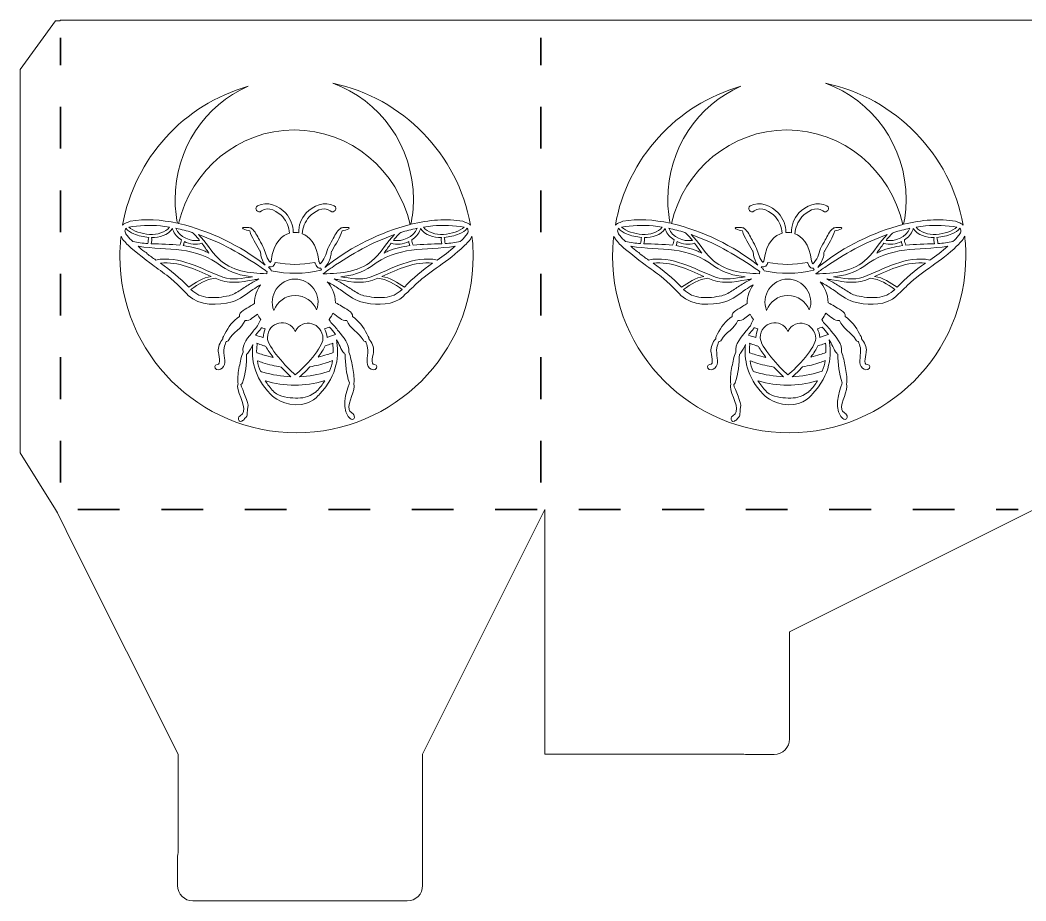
# Model space of a CAD drawing. Extents: x 7 to 991, y -717 to -282.
# Drawn here: x 6.7 to 503.5, y -717.3 to -282.2 of the extents above; entities that cross this region are included whole.
import ezdxf

# ---------------------------------------------------------------- set-up
doc = ezdxf.new("R2010")
doc.units = 0
doc.header["$MEASUREMENT"] = 0
for name, pattern in [('AI-Linetype-2', [41.240002, 20.620001, -20.620001]), ('AI-Linetype-3', [41.240002, 20.620001, -20.620001]), ('AI-Linetype-4', [41.240002, 20.620001, -20.620001])]:
    doc.linetypes.add(name, pattern=pattern)
doc.layers.add('Layer 1', color=7, linetype='Continuous')

# ---------------------------------------------------------------- blocks, each defined once
blk = doc.blocks.new('block 2')
at = {"layer": 'Layer 1', "lineweight": 0}
for points, knots in [([(514.66, -282.19), (514.66, -282.19), (264.66, -282.19), (264.66, -282.19), (264.66, -282.19), (258.35, -282.19), (258.35, -282.19), (258.35, -282.19), (26.47, -282.19), (26.47, -282.19), (26.47, -282.19), (26.47, -282.57), (26.47, -282.57), (26.47, -282.57), (25.11, -282.57), (25.11, -282.57), (25.11, -282.57), (24.11, -282.57), (24.11, -282.57), (24.11, -282.57), (6.7, -306.56), (6.7, -306.56), (6.7, -306.56), (6.7, -496.03), (6.7, -496.03), (6.7, -496.03), (24.11, -523.96), (24.11, -523.96), (24.11, -523.96), (24.25, -523.96), (24.25, -523.96), (24.25, -523.96), (25.11, -525.68), (25.11, -525.68), (25.11, -525.68), (33.79, -543.04), (33.79, -543.04), (33.79, -543.04), (84.69, -644.82), (84.69, -644.82), (84.69, -644.82), (84.69, -693.1), (84.69, -693.1), (84.69, -693.31), (84.7, -693.51), (84.7, -693.72), (84.56, -694.3), (84.48, -694.91), (84.48, -695.53), (84.48, -695.53), (84.48, -709.73), (84.48, -709.73), (84.48, -713.93), (87.88, -717.33), (92.08, -717.33), (92.08, -717.33), (106.28, -717.33), (106.28, -717.33), (106.7, -717.33), (107.1, -717.29), (107.5, -717.23), (107.95, -717.25), (108.4, -717.27), (108.86, -717.27), (108.86, -717.27), (181.37, -717.27), (181.37, -717.27), (181.77, -717.27), (182.18, -717.26), (182.58, -717.24), (182.95, -717.29), (183.34, -717.33), (183.73, -717.33), (183.73, -717.33), (197.93, -717.33), (197.93, -717.33), (202.13, -717.33), (205.53, -713.93), (205.53, -709.73), (205.53, -709.73), (205.53, -695.53), (205.53, -695.53), (205.53, -695.24), (205.51, -694.95), (205.48, -694.67), (205.51, -694.17), (205.54, -693.67), (205.54, -693.16), (205.54, -693.16), (205.54, -644.82), (205.54, -644.82), (205.54, -644.82), (256.41, -543.04), (256.41, -543.04), (256.41, -543.04), (258.35, -539.16), (258.35, -539.16), (258.35, -539.16), (265.97, -523.91), (265.97, -523.91), (265.97, -523.91), (265.97, -644.82), (265.97, -644.82), (265.97, -644.82), (362.68, -644.82), (362.68, -644.82), (362.95, -644.82), (363.21, -644.81), (363.48, -644.8), (363.97, -644.9), (364.48, -644.95), (365, -644.95), (365, -644.95), (379.2, -644.95), (379.2, -644.95), (383.4, -644.95), (386.8, -641.55), (386.8, -637.35), (386.8, -637.35), (386.8, -623.15), (386.8, -623.15), (386.8, -622.82), (386.77, -622.51), (386.73, -622.19), (386.77, -621.66), (386.79, -621.13), (386.79, -620.6), (386.79, -620.6), (386.79, -584.34), (386.79, -584.34), (386.79, -584.34), (507.33, -524.07), (507.33, -524.07), (507.33, -524.07), (507.33, -717.27), (507.33, -717.27), (507.33, -717.27), (543.59, -717.27), (543.59, -717.27), (544.49, -717.27), (545.38, -717.22), (546.26, -717.12), (546.26, -717.12), (560.04, -717.12), (560.04, -717.12), (564.24, -717.12), (567.65, -713.72), (567.65, -709.52), (567.65, -709.52), (567.65, -695.83), (567.65, -695.83), (567.75, -694.95), (567.8, -694.06), (567.8, -693.16), (567.8, -693.16), (567.8, -644.82), (567.8, -644.82), (567.8, -644.82), (688.65, -644.82), (688.65, -644.82), (688.65, -644.82), (688.65, -693.1), (688.65, -693.1), (688.65, -693.3), (688.66, -693.5), (688.67, -693.69), (688.56, -694.22), (688.49, -694.76), (688.49, -695.32), (688.49, -695.32), (688.49, -709.52), (688.49, -709.52), (688.49, -713.72), (691.9, -717.12), (696.1, -717.12), (696.1, -717.12), (710.19, -717.12), (710.19, -717.12), (711.06, -717.21), (711.93, -717.27), (712.82, -717.27), (712.82, -717.27), (749.12, -717.27), (749.12, -717.27), (749.12, -717.27), (749.12, -523.91), (749.12, -523.91), (749.12, -523.91), (869.94, -584.33), (869.94, -584.33), (869.94, -584.33), (869.94, -620.65), (869.94, -620.65), (869.94, -621.06), (869.95, -621.46), (869.97, -621.86), (869.92, -622.21), (869.89, -622.57), (869.89, -622.94), (869.89, -622.94), (869.89, -637.14), (869.89, -637.14), (869.89, -641.34), (873.29, -644.74), (877.49, -644.74), (877.49, -644.74), (891.69, -644.74), (891.69, -644.74), (891.79, -644.74), (891.9, -644.73), (892, -644.73), (892.7, -644.78), (893.4, -644.82), (894.11, -644.82), (894.11, -644.82), (990.79, -644.82), (990.79, -644.82), (990.79, -644.82), (990.79, -282.19), (990.79, -282.19), (990.79, -282.19), (514.66, -282.19), (514.66, -282.19)], [0, 0, 0, 0, 1, 1, 1, 2, 2, 2, 3, 3, 3, 4, 4, 4, 5, 5, 5, 6, 6, 6, 7, 7, 7, 8, 8, 8, 9, 9, 9, 10, 10, 10, 11, 11, 11, 12, 12, 12, 13, 13, 13, 14, 14, 14, 15, 15, 15, 16, 16, 16, 17, 17, 17, 18, 18, 18, 19, 19, 19, 20, 20, 20, 21, 21, 21, 22, 22, 22, 23, 23, 23, 24, 24, 24, 25, 25, 25, 26, 26, 26, 27, 27, 27, 28, 28, 28, 29, 29, 29, 30, 30, 30, 31, 31, 31, 32, 32, 32, 33, 33, 33, 34, 34, 34, 35, 35, 35, 36, 36, 36, 37, 37, 37, 38, 38, 38, 39, 39, 39, 40, 40, 40, 41, 41, 41, 42, 42, 42, 43, 43, 43, 44, 44, 44, 45, 45, 45, 46, 46, 46, 47, 47, 47, 48, 48, 48, 49, 49, 49, 50, 50, 50, 51, 51, 51, 52, 52, 52, 53, 53, 53, 54, 54, 54, 55, 55, 55, 56, 56, 56, 57, 57, 57, 58, 58, 58, 59, 59, 59, 60, 60, 60, 61, 61, 61, 62, 62, 62, 63, 63, 63, 64, 64, 64, 65, 65, 65, 66, 66, 66, 67, 67, 67, 68, 68, 68, 69, 69, 69, 70, 70, 70, 71, 71, 71, 72, 72, 72, 73, 73, 73, 74, 74, 74, 74]), ([(119.3, -314.89), (98.13, -324.09), (83.27, -345.71), (83.27, -370.91), (83.27, -374.89), (83.68, -378.77), (84.39, -382.53), (76.29, -380.77), (68.26, -380.25), (61.05, -381.57), (60.56, -381.67), (60.1, -381.89), (59.69, -382.19), (58.78, -382.29), (57.97, -382.77), (57.34, -383.44), (63.2, -350.48), (87.56, -323.92), (119.3, -314.89)], [0, 0, 0, 0, 1, 1, 1, 2, 2, 2, 3, 3, 3, 4, 4, 4, 5, 5, 5, 6, 6, 6, 6]), ([(229.12, -383.44), (228.49, -382.77), (227.68, -382.29), (226.77, -382.19), (226.36, -381.89), (225.91, -381.67), (225.41, -381.57), (217.51, -380.13), (208.64, -380.88), (199.75, -383.07), (200.53, -379.14), (200.97, -375.08), (200.97, -370.91), (200.97, -344.22), (184.29, -321.56), (161.12, -313.4), (195.78, -320.62), (222.9, -348.42), (229.12, -383.44)], [0, 0, 0, 0, 1, 1, 1, 2, 2, 2, 3, 3, 3, 4, 4, 4, 5, 5, 5, 6, 6, 6, 6]), ([(362.68, -314.89), (341.51, -324.09), (326.65, -345.71), (326.65, -370.91), (326.65, -374.89), (327.06, -378.77), (327.77, -382.53), (319.66, -380.77), (311.64, -380.25), (304.43, -381.57), (303.94, -381.67), (303.48, -381.89), (303.07, -382.19), (302.16, -382.29), (301.35, -382.77), (300.72, -383.44), (306.58, -350.48), (330.94, -323.92), (362.68, -314.89)], [0, 0, 0, 0, 1, 1, 1, 2, 2, 2, 3, 3, 3, 4, 4, 4, 5, 5, 5, 6, 6, 6, 6]), ([(472.5, -383.44), (471.87, -382.77), (471.06, -382.29), (470.15, -382.19), (469.74, -381.89), (469.29, -381.67), (468.79, -381.57), (460.89, -380.13), (452.02, -380.88), (443.13, -383.07), (443.91, -379.14), (444.35, -375.08), (444.35, -370.91), (444.35, -344.22), (427.67, -321.56), (404.5, -313.4), (439.16, -320.62), (466.28, -348.42), (472.5, -383.44)], [0, 0, 0, 0, 1, 1, 1, 2, 2, 2, 3, 3, 3, 4, 4, 4, 5, 5, 5, 6, 6, 6, 6]), ([(159.59, -402.61), (158.82, -403.17), (158.05, -403.74), (157.29, -404.33), (158.79, -402.62), (159.91, -400.38), (160.26, -398.49), (160.35, -398.01), (160.34, -397.55), (160.37, -397.07), (160.4, -396.57), (160.73, -396.23), (160.96, -395.8), (162.48, -392.66), (164.84, -389.74), (165.72, -386.32), (166.8, -386.07), (167.98, -385.73), (169.04, -385.36), (169.4, -385.22), (169.34, -384.72), (168.95, -384.69), (168.19, -384.65), (167.41, -384.68), (166.65, -384.72), (166.01, -384.75), (165.36, -384.62), (164.88, -385.08), (163.05, -386.43), (162.09, -388.87), (161, -390.79), (160.24, -392.21), (159.38, -393.59), (158.72, -395.05), (157.97, -397.78), (156.93, -400.67), (154.88, -402.67), (154.53, -401.84), (154.27, -401.3), (154.27, -401.3), (153.24, -392.31), (149.18, -388.99), (146.05, -387.77), (146.29, -384.73), (147.43, -381.73), (149.45, -379.46), (151.83, -376.8), (156.53, -373.88), (159.9, -376.48), (161.78, -377.94), (163.86, -375.08), (161.86, -373.94), (157.28, -371.36), (151.28, -373.91), (148.03, -377.47), (145.47, -380.27), (144.21, -383.73), (144.33, -387.27), (143.49, -387.1), (142.83, -387.08), (142.47, -387.08), (142.26, -387.08), (141.94, -387.09), (141.54, -387.13), (141.62, -383.64), (140.36, -380.24), (137.83, -377.47), (134.59, -373.91), (128.58, -371.36), (124, -373.94), (122.04, -375.06), (124.05, -377.96), (125.96, -376.48), (129.33, -373.88), (134.03, -376.8), (136.41, -379.46), (138.36, -381.66), (139.5, -384.53), (139.79, -387.47), (136.59, -388.39), (131.81, -391.43), (130.68, -401.3), (130.68, -401.3), (130.55, -401.56), (130.36, -401.99), (128.71, -400.05), (127.81, -397.49), (127.14, -395.05), (126.48, -393.59), (125.62, -392.21), (124.87, -390.79), (123.77, -388.87), (122.81, -386.43), (120.98, -385.08), (120.51, -384.62), (119.86, -384.75), (119.21, -384.72), (118.45, -384.68), (117.67, -384.65), (116.91, -384.69), (116.52, -384.72), (116.46, -385.22), (116.82, -385.36), (117.88, -385.73), (119.06, -386.07), (120.14, -386.32), (121.03, -389.74), (123.39, -392.66), (124.9, -395.8), (125.13, -396.23), (125.46, -396.57), (125.49, -397.07), (125.52, -397.55), (125.52, -398.01), (125.6, -398.49), (125.88, -399.99), (126.64, -401.71), (127.69, -403.21), (127.42, -403.01), (127.15, -402.81), (126.87, -402.61), (116.1, -394.14), (100.44, -386.16), (85, -382.67), (91.32, -356.15), (114.48, -336.46), (142.12, -336.46), (169.94, -336.46), (193.22, -356.4), (199.36, -383.18), (184.61, -386.88), (169.87, -394.52), (159.59, -402.61)], [0, 0, 0, 0, 1, 1, 1, 2, 2, 2, 3, 3, 3, 4, 4, 4, 5, 5, 5, 6, 6, 6, 7, 7, 7, 8, 8, 8, 9, 9, 9, 10, 10, 10, 11, 11, 11, 12, 12, 12, 13, 13, 13, 14, 14, 14, 15, 15, 15, 16, 16, 16, 17, 17, 17, 18, 18, 18, 19, 19, 19, 20, 20, 20, 21, 21, 21, 22, 22, 22, 23, 23, 23, 24, 24, 24, 25, 25, 25, 26, 26, 26, 27, 27, 27, 28, 28, 28, 29, 29, 29, 30, 30, 30, 31, 31, 31, 32, 32, 32, 33, 33, 33, 34, 34, 34, 35, 35, 35, 36, 36, 36, 37, 37, 37, 38, 38, 38, 39, 39, 39, 40, 40, 40, 41, 41, 41, 42, 42, 42, 43, 43, 43, 44, 44, 44, 44]), ([(402.97, -402.61), (402.2, -403.17), (401.43, -403.74), (400.67, -404.33), (402.17, -402.62), (403.29, -400.38), (403.64, -398.49), (403.73, -398.01), (403.72, -397.55), (403.75, -397.07), (403.78, -396.57), (404.11, -396.23), (404.34, -395.8), (405.86, -392.66), (408.22, -389.74), (409.1, -386.32), (410.19, -386.07), (411.36, -385.73), (412.43, -385.36), (412.78, -385.22), (412.72, -384.72), (412.33, -384.69), (411.57, -384.65), (410.79, -384.68), (410.03, -384.72), (409.39, -384.75), (408.74, -384.62), (408.26, -385.08), (406.43, -386.43), (405.47, -388.87), (404.38, -390.79), (403.62, -392.21), (402.76, -393.59), (402.1, -395.05), (401.36, -397.78), (400.31, -400.67), (398.26, -402.67), (397.91, -401.84), (397.65, -401.3), (397.65, -401.3), (396.62, -392.31), (392.56, -388.99), (389.43, -387.77), (389.67, -384.73), (390.81, -381.73), (392.84, -379.46), (395.21, -376.8), (399.91, -373.88), (403.28, -376.48), (405.16, -377.94), (407.24, -375.08), (405.24, -373.94), (400.66, -371.36), (394.66, -373.91), (391.41, -377.47), (388.85, -380.27), (387.59, -383.73), (387.71, -387.27), (386.87, -387.1), (386.21, -387.08), (385.85, -387.08), (385.64, -387.08), (385.32, -387.09), (384.92, -387.13), (385, -383.64), (383.74, -380.24), (381.21, -377.47), (377.97, -373.91), (371.96, -371.36), (367.38, -373.94), (365.42, -375.06), (367.44, -377.96), (369.35, -376.48), (372.71, -373.88), (377.41, -376.8), (379.79, -379.46), (381.74, -381.66), (382.88, -384.53), (383.16, -387.47), (379.97, -388.39), (375.19, -391.43), (374.06, -401.3), (374.06, -401.3), (373.93, -401.56), (373.74, -401.99), (372.09, -400.05), (371.19, -397.49), (370.52, -395.05), (369.87, -393.59), (369, -392.21), (368.25, -390.79), (367.15, -388.87), (366.19, -386.43), (364.36, -385.08), (363.89, -384.62), (363.24, -384.75), (362.59, -384.72), (361.83, -384.68), (361.05, -384.65), (360.29, -384.69), (359.9, -384.72), (359.84, -385.22), (360.2, -385.36), (361.26, -385.73), (362.44, -386.07), (363.52, -386.32), (364.41, -389.74), (366.77, -392.66), (368.28, -395.8), (368.51, -396.23), (368.85, -396.57), (368.87, -397.07), (368.9, -397.55), (368.9, -398.01), (368.98, -398.49), (369.26, -399.99), (370.02, -401.71), (371.07, -403.21), (370.8, -403.01), (370.53, -402.81), (370.25, -402.61), (359.48, -394.14), (343.82, -386.16), (328.38, -382.67), (334.7, -356.15), (357.86, -336.46), (385.5, -336.46), (413.32, -336.46), (436.6, -356.4), (442.74, -383.18), (427.99, -386.88), (413.25, -394.52), (402.97, -402.61)], [0, 0, 0, 0, 1, 1, 1, 2, 2, 2, 3, 3, 3, 4, 4, 4, 5, 5, 5, 6, 6, 6, 7, 7, 7, 8, 8, 8, 9, 9, 9, 10, 10, 10, 11, 11, 11, 12, 12, 12, 13, 13, 13, 14, 14, 14, 15, 15, 15, 16, 16, 16, 17, 17, 17, 18, 18, 18, 19, 19, 19, 20, 20, 20, 21, 21, 21, 22, 22, 22, 23, 23, 23, 24, 24, 24, 25, 25, 25, 26, 26, 26, 27, 27, 27, 28, 28, 28, 29, 29, 29, 30, 30, 30, 31, 31, 31, 32, 32, 32, 33, 33, 33, 34, 34, 34, 35, 35, 35, 36, 36, 36, 37, 37, 37, 38, 38, 38, 39, 39, 39, 40, 40, 40, 41, 41, 41, 42, 42, 42, 43, 43, 43, 44, 44, 44, 44]), ([(62.84, -387.75), (65.2, -388.77), (67.72, -389.38), (70.29, -389.55), (70.12, -390.53), (69.92, -391.6), (69.78, -392.56), (67.29, -392.4), (64.82, -392.1), (62.38, -391.62), (61.39, -390.67), (60.43, -389.69), (59.58, -388.63), (59.15, -388.09), (58.65, -387.39), (58.51, -386.77), (58.4, -386.25), (58.56, -385.6), (58.9, -385.04), (59.86, -386.37), (61.34, -387.13), (62.84, -387.75)], [0, 0, 0, 0, 1, 1, 1, 2, 2, 2, 3, 3, 3, 4, 4, 4, 5, 5, 5, 6, 6, 6, 7, 7, 7, 7]), ([(60.37, -384.43), (65.51, -383.57), (70.78, -383.37), (75.98, -383.89), (77.49, -384.03), (79, -384.23), (80.5, -384.47), (76.43, -389.92), (64.95, -388.53), (60.37, -384.43)], [0, 0, 0, 0, 1, 1, 1, 2, 2, 2, 3, 3, 3, 3]), ([(86.35, -390.76), (86.18, -391.65), (86.01, -392.55), (85.64, -393.38), (80.9, -392.85), (76.2, -392.89), (71.46, -392.66), (71.71, -391.68), (71.88, -390.61), (71.66, -389.6), (75.54, -389.67), (79.76, -388.53), (81.96, -385.06), (82, -385.28), (82.06, -385.5), (82.13, -385.72), (82.84, -387.86), (84.5, -389.54), (86.35, -390.76)], [0, 0, 0, 0, 1, 1, 1, 2, 2, 2, 3, 3, 3, 4, 4, 4, 5, 5, 5, 6, 6, 6, 6]), ([(91.63, -387.08), (93.02, -388.25), (94.25, -389.59), (95.39, -391.01), (90.87, -391.75), (85.45, -389.45), (83.7, -385.05), (86.38, -385.59), (89.02, -386.28), (91.63, -387.08)], [0, 0, 0, 0, 1, 1, 1, 2, 2, 2, 3, 3, 3, 3]), ([(191.08, -391.01), (192.22, -389.59), (193.44, -388.25), (194.83, -387.08), (197.44, -386.28), (200.09, -385.59), (202.76, -385.05), (201.01, -389.45), (195.6, -391.75), (191.08, -391.01)], [0, 0, 0, 0, 1, 1, 1, 2, 2, 2, 3, 3, 3, 3]), ([(214.8, -389.6), (214.58, -390.61), (214.75, -391.68), (215.01, -392.66), (210.27, -392.89), (205.56, -392.85), (200.82, -393.38), (200.46, -392.55), (200.29, -391.65), (200.12, -390.76), (201.96, -389.54), (203.62, -387.86), (204.33, -385.72), (204.41, -385.5), (204.46, -385.28), (204.51, -385.06), (206.7, -388.53), (210.92, -389.67), (214.8, -389.6)], [0, 0, 0, 0, 1, 1, 1, 2, 2, 2, 3, 3, 3, 4, 4, 4, 5, 5, 5, 6, 6, 6, 6]), ([(205.97, -384.47), (207.47, -384.23), (208.97, -384.03), (210.49, -383.89), (215.69, -383.37), (220.95, -383.57), (226.1, -384.43), (221.51, -388.53), (210.04, -389.92), (205.97, -384.47)], [0, 0, 0, 0, 1, 1, 1, 2, 2, 2, 3, 3, 3, 3]), ([(216.69, -392.56), (216.54, -391.6), (216.34, -390.53), (216.17, -389.55), (218.74, -389.38), (221.27, -388.77), (223.63, -387.75), (225.13, -387.13), (226.61, -386.37), (227.56, -385.04), (227.91, -385.6), (228.06, -386.25), (227.95, -386.77), (227.82, -387.39), (227.32, -388.09), (226.88, -388.63), (226.03, -389.69), (225.08, -390.67), (224.08, -391.62), (221.64, -392.1), (219.17, -392.4), (216.69, -392.56)], [0, 0, 0, 0, 1, 1, 1, 2, 2, 2, 3, 3, 3, 4, 4, 4, 5, 5, 5, 6, 6, 6, 7, 7, 7, 7]), ([(306.22, -387.75), (308.58, -388.77), (311.1, -389.38), (313.67, -389.55), (313.5, -390.53), (313.3, -391.6), (313.16, -392.56), (310.67, -392.4), (308.2, -392.1), (305.76, -391.62), (304.77, -390.67), (303.81, -389.69), (302.96, -388.63), (302.53, -388.09), (302.03, -387.39), (301.89, -386.77), (301.78, -386.25), (301.94, -385.6), (302.28, -385.04), (303.24, -386.37), (304.72, -387.13), (306.22, -387.75)], [0, 0, 0, 0, 1, 1, 1, 2, 2, 2, 3, 3, 3, 4, 4, 4, 5, 5, 5, 6, 6, 6, 7, 7, 7, 7]), ([(303.75, -384.43), (308.89, -383.57), (314.16, -383.37), (319.36, -383.89), (320.87, -384.03), (322.38, -384.23), (323.88, -384.47), (319.81, -389.92), (308.33, -388.53), (303.75, -384.43)], [0, 0, 0, 0, 1, 1, 1, 2, 2, 2, 3, 3, 3, 3]), ([(329.73, -390.76), (329.56, -391.65), (329.39, -392.55), (329.02, -393.38), (324.28, -392.85), (319.58, -392.89), (314.84, -392.66), (315.09, -391.68), (315.26, -390.61), (315.04, -389.6), (318.92, -389.67), (323.14, -388.53), (325.34, -385.06), (325.38, -385.28), (325.44, -385.5), (325.51, -385.72), (326.22, -387.86), (327.88, -389.54), (329.73, -390.76)], [0, 0, 0, 0, 1, 1, 1, 2, 2, 2, 3, 3, 3, 4, 4, 4, 5, 5, 5, 6, 6, 6, 6]), ([(335.01, -387.08), (336.4, -388.25), (337.63, -389.59), (338.77, -391.01), (334.25, -391.75), (328.83, -389.45), (327.08, -385.05), (329.76, -385.59), (332.4, -386.28), (335.01, -387.08)], [0, 0, 0, 0, 1, 1, 1, 2, 2, 2, 3, 3, 3, 3]), ([(434.46, -391.01), (435.6, -389.59), (436.82, -388.25), (438.21, -387.08), (440.82, -386.28), (443.47, -385.59), (446.14, -385.05), (444.39, -389.45), (438.98, -391.75), (434.46, -391.01)], [0, 0, 0, 0, 1, 1, 1, 2, 2, 2, 3, 3, 3, 3]), ([(458.18, -389.6), (457.96, -390.61), (458.13, -391.68), (458.39, -392.66), (453.65, -392.89), (448.94, -392.85), (444.2, -393.38), (443.84, -392.55), (443.67, -391.65), (443.5, -390.76), (445.34, -389.54), (447, -387.86), (447.71, -385.72), (447.79, -385.5), (447.84, -385.28), (447.89, -385.06), (450.08, -388.53), (454.3, -389.67), (458.18, -389.6)], [0, 0, 0, 0, 1, 1, 1, 2, 2, 2, 3, 3, 3, 4, 4, 4, 5, 5, 5, 6, 6, 6, 6]), ([(449.35, -384.47), (450.85, -384.23), (452.35, -384.03), (453.87, -383.89), (459.07, -383.37), (464.33, -383.57), (469.48, -384.43), (464.89, -388.53), (453.42, -389.92), (449.35, -384.47)], [0, 0, 0, 0, 1, 1, 1, 2, 2, 2, 3, 3, 3, 3]), ([(460.07, -392.56), (459.92, -391.6), (459.72, -390.53), (459.55, -389.55), (462.12, -389.38), (464.65, -388.77), (467.01, -387.75), (468.51, -387.13), (469.99, -386.37), (470.94, -385.04), (471.29, -385.6), (471.44, -386.25), (471.33, -386.77), (471.2, -387.39), (470.7, -388.09), (470.26, -388.63), (469.41, -389.69), (468.46, -390.67), (467.47, -391.62), (465.02, -392.1), (462.55, -392.4), (460.07, -392.56)], [0, 0, 0, 0, 1, 1, 1, 2, 2, 2, 3, 3, 3, 4, 4, 4, 5, 5, 5, 6, 6, 6, 7, 7, 7, 7]), ([(143.23, -486.04), (95.05, -486.04), (55.99, -446.98), (55.99, -398.8), (55.99, -395.47), (56.19, -392.18), (56.55, -388.94), (57.45, -390.87), (59.1, -392.52), (60.57, -393.95), (62.28, -395.59), (71.77, -402.98), (72.84, -403.71), (75.7, -405.65), (78.47, -407.64), (81.1, -409.89), (82.61, -411.19), (84.09, -412.52), (85.53, -413.89), (85.89, -414.23), (89.74, -418.18), (89.75, -418.19), (95.5, -423.45), (104.34, -423.27), (111.45, -421.37), (115.28, -420.35), (118.43, -417.49), (121.67, -415.33), (122.88, -414.51), (124.12, -413.73), (125.38, -412.98), (123.83, -415.27), (122.31, -418.52), (122.52, -422.27), (121.78, -422.68), (121.06, -423.12), (120.33, -423.56), (118.74, -424.63), (114.48, -426.32), (115.05, -428.67), (111.8, -430.7), (109.55, -433.85), (107.84, -437.2), (107.49, -437.97), (106.69, -438.84), (106.91, -439.71), (105.38, -441.28), (104.37, -443.72), (104.55, -445.85), (104.66, -447.04), (106.32, -452.65), (104.06, -452.36), (102.62, -452.17), (102.47, -454.38), (103.72, -454.78), (105.05, -455.21), (106.47, -454.49), (107.16, -453.33), (107.91, -452.07), (107.82, -450.52), (107.68, -449.13), (107.5, -447.45), (107.19, -445.73), (107.51, -444.04), (107.71, -442.97), (108.16, -441.99), (108.41, -440.94), (108.91, -440.99), (109.42, -440.78), (109.74, -440.19), (111.79, -436.57), (116.35, -434.55), (117.8, -430.55), (119.04, -430.85), (120.26, -430.25), (121.22, -429.51), (122.13, -428.84), (123.04, -428.16), (123.94, -427.47), (124.37, -428.33), (124.91, -429.21), (125.58, -430.09), (125.58, -430.09), (124.86, -431.26), (124.02, -433.28), (123.27, -434.13), (122.55, -435.02), (121.85, -435.9), (119.54, -438.79), (116.26, -442.18), (116.82, -446.17), (115.81, -448.42), (115.56, -451), (114.95, -453.37), (114.44, -455.92), (114.09, -458.52), (114.2, -461.13), (114.21, -461.35), (114.27, -461.54), (114.37, -461.71), (113.02, -465.37), (118.25, -471.89), (117.08, -475.63), (116.87, -476.29), (116.76, -476.61), (116.18, -477.03), (115.56, -477.49), (114.64, -478), (114.58, -478.84), (114.16, -479.72), (115.19, -481.04), (116.18, -480.35), (116.65, -479.97), (117.42, -479.67), (117.61, -479.08), (119.62, -477.6), (118.5, -475.84), (119.21, -473.58), (119.9, -471.17), (116.29, -464.75), (115.79, -462.23), (116.12, -462.12), (116.4, -461.87), (116.53, -461.45), (118.06, -456.81), (118.61, -452.08), (118.59, -447.25), (118.82, -447.15), (119.03, -447), (119.18, -446.8), (120.2, -445.47), (120.89, -443.93), (121.63, -442.43), (120.85, -449.4), (122.16, -458.42), (130.32, -467.01), (130.32, -467.01), (134.66, -471.98), (142.79, -472.26), (150.4, -472.52), (154.62, -467.01), (154.62, -467.01), (163.71, -457.44), (164.31, -447.36), (162.97, -440.15), (164.35, -442.29), (165.13, -444.78), (166.69, -446.8), (166.84, -447), (167.04, -447.15), (167.28, -447.25), (167.25, -452.08), (167.8, -456.81), (169.34, -461.45), (169.47, -461.87), (164.5, -472.52), (168.75, -478), (168.95, -478.59), (169.72, -478.88), (170.18, -479.27), (171.18, -479.96), (172.21, -478.64), (171.79, -477.75), (171.73, -476.92), (170.81, -476.4), (170.19, -475.95), (169.61, -475.53), (169.49, -475.21), (169.29, -474.55), (168.12, -470.81), (172.85, -465.37), (171.5, -461.71), (171.59, -461.54), (171.66, -461.35), (171.67, -461.13), (171.78, -458.52), (171.43, -455.92), (170.91, -453.37), (170.3, -451), (170.05, -448.42), (169.04, -446.17), (169.61, -442.18), (166.33, -438.79), (164.01, -435.9), (162.8, -434.38), (161.56, -432.84), (160.13, -431.52), (159.68, -430.6), (159.37, -430.09), (159.37, -430.09), (160.17, -429.03), (160.78, -427.99), (161.25, -426.96), (162.38, -427.82), (163.5, -428.67), (164.64, -429.51), (165.61, -430.25), (166.82, -430.85), (168.06, -430.55), (169.51, -434.55), (174.07, -436.57), (176.12, -440.19), (176.44, -440.78), (176.95, -440.99), (177.45, -440.94), (177.7, -441.99), (178.16, -442.97), (178.36, -444.04), (178.68, -445.73), (178.37, -447.45), (178.19, -449.13), (178.04, -450.52), (177.95, -452.07), (178.7, -453.33), (179.39, -454.49), (180.82, -455.21), (182.14, -454.78), (183.39, -454.38), (183.25, -452.17), (181.8, -452.36), (179.55, -452.65), (181.2, -447.04), (181.31, -445.85), (181.5, -443.72), (180.48, -441.28), (178.95, -439.71), (179.18, -438.84), (178.37, -437.97), (178.02, -437.2), (176.31, -433.85), (174.06, -430.7), (170.82, -428.67), (171.39, -426.32), (167.12, -424.63), (165.53, -423.56), (164.52, -422.94), (163.5, -422.33), (162.45, -421.79), (162.52, -417.33), (160.19, -413.62), (158.45, -411.47), (158.78, -411.65), (159.11, -411.83), (159.44, -412.01), (161.26, -413.06), (163.05, -414.16), (164.8, -415.33), (168.03, -417.49), (171.19, -420.35), (175.01, -421.37), (181.04, -422.99), (188.32, -423.36), (193.9, -420.22), (194.09, -420.44), (199.54, -415.21), (200.94, -413.89), (202.38, -412.52), (203.86, -411.19), (205.37, -409.89), (206.59, -408.85), (213.12, -404.05), (213.62, -403.71), (217.93, -400.78), (222.14, -397.56), (225.89, -393.95), (227.37, -392.52), (229.01, -390.87), (229.91, -388.94), (230.28, -392.18), (230.47, -395.47), (230.47, -398.8), (230.47, -446.98), (191.41, -486.04), (143.23, -486.04)], [0, 0, 0, 0, 1, 1, 1, 2, 2, 2, 3, 3, 3, 4, 4, 4, 5, 5, 5, 6, 6, 6, 7, 7, 7, 8, 8, 8, 9, 9, 9, 10, 10, 10, 11, 11, 11, 12, 12, 12, 13, 13, 13, 14, 14, 14, 15, 15, 15, 16, 16, 16, 17, 17, 17, 18, 18, 18, 19, 19, 19, 20, 20, 20, 21, 21, 21, 22, 22, 22, 23, 23, 23, 24, 24, 24, 25, 25, 25, 26, 26, 26, 27, 27, 27, 28, 28, 28, 29, 29, 29, 30, 30, 30, 31, 31, 31, 32, 32, 32, 33, 33, 33, 34, 34, 34, 35, 35, 35, 36, 36, 36, 37, 37, 37, 38, 38, 38, 39, 39, 39, 40, 40, 40, 41, 41, 41, 42, 42, 42, 43, 43, 43, 44, 44, 44, 45, 45, 45, 46, 46, 46, 47, 47, 47, 48, 48, 48, 49, 49, 49, 50, 50, 50, 51, 51, 51, 52, 52, 52, 53, 53, 53, 54, 54, 54, 55, 55, 55, 56, 56, 56, 57, 57, 57, 58, 58, 58, 59, 59, 59, 60, 60, 60, 61, 61, 61, 62, 62, 62, 63, 63, 63, 64, 64, 64, 65, 65, 65, 66, 66, 66, 67, 67, 67, 68, 68, 68, 69, 69, 69, 70, 70, 70, 71, 71, 71, 72, 72, 72, 73, 73, 73, 74, 74, 74, 75, 75, 75, 76, 76, 76, 77, 77, 77, 78, 78, 78, 79, 79, 79, 80, 80, 80, 81, 81, 81, 82, 82, 82, 83, 83, 83, 84, 84, 84, 85, 85, 85, 86, 86, 86, 87, 87, 87, 88, 88, 88, 89, 89, 89, 90, 90, 90, 91, 91, 91, 91]), ([(96.48, -392.43), (97.69, -394.04), (98.81, -395.68), (100, -397.29), (99.39, -396.98), (98.76, -396.69), (98.14, -396.42), (94.69, -394.95), (91.04, -394.09), (87.32, -393.59), (87.57, -392.96), (87.77, -392.26), (87.83, -391.6), (90.3, -392.71), (93.88, -393.56), (96.48, -392.43)], [0, 0, 0, 0, 1, 1, 1, 2, 2, 2, 3, 3, 3, 4, 4, 4, 5, 5, 5, 5]), ([(104.69, -400.02), (101, -396.39), (98.51, -391.78), (94.87, -388.15), (105.9, -391.98), (116.09, -397.78), (125.71, -404.33), (126.72, -405.03), (127.72, -405.76), (128.73, -406.48), (128.64, -406.81), (128.56, -407.14), (128.5, -407.47), (120.02, -407.31), (110.97, -406.22), (104.69, -400.02)], [0, 0, 0, 0, 1, 1, 1, 2, 2, 2, 3, 3, 3, 4, 4, 4, 5, 5, 5, 5]), ([(156.45, -407.48), (156.45, -407.48), (156.44, -407.4), (156.44, -407.4), (157.89, -406.4), (159.3, -405.32), (160.76, -404.33), (170.37, -397.78), (180.56, -391.98), (191.59, -388.15), (187.96, -391.78), (185.46, -396.39), (181.77, -400.02), (175.11, -406.59), (165.35, -407.42), (156.45, -407.48)], [0, 0, 0, 0, 1, 1, 1, 2, 2, 2, 3, 3, 3, 4, 4, 4, 5, 5, 5, 5]), ([(199.14, -393.59), (195.43, -394.09), (191.77, -394.95), (188.33, -396.42), (187.7, -396.69), (187.08, -396.98), (186.47, -397.29), (187.66, -395.68), (188.78, -394.04), (189.98, -392.43), (192.59, -393.56), (196.17, -392.71), (198.63, -391.6), (198.69, -392.26), (198.9, -392.96), (199.14, -393.59)], [0, 0, 0, 0, 1, 1, 1, 2, 2, 2, 3, 3, 3, 4, 4, 4, 5, 5, 5, 5]), ([(386.61, -486.04), (338.43, -486.04), (299.37, -446.98), (299.37, -398.8), (299.37, -395.47), (299.57, -392.18), (299.93, -388.94), (300.83, -390.87), (302.48, -392.52), (303.95, -393.95), (305.66, -395.59), (315.15, -402.98), (316.22, -403.71), (319.08, -405.65), (321.85, -407.64), (324.48, -409.89), (325.99, -411.19), (327.47, -412.52), (328.91, -413.89), (329.27, -414.23), (333.12, -418.18), (333.13, -418.19), (338.88, -423.45), (347.72, -423.27), (354.83, -421.37), (358.66, -420.35), (361.81, -417.49), (365.05, -415.33), (366.26, -414.51), (367.5, -413.73), (368.76, -412.98), (367.21, -415.27), (365.69, -418.52), (365.9, -422.27), (365.16, -422.68), (364.44, -423.12), (363.71, -423.56), (362.12, -424.63), (357.86, -426.32), (358.43, -428.67), (355.18, -430.7), (352.93, -433.85), (351.22, -437.2), (350.87, -437.97), (350.07, -438.84), (350.29, -439.71), (348.76, -441.28), (347.75, -443.72), (347.93, -445.85), (348.04, -447.04), (349.7, -452.65), (347.44, -452.36), (346, -452.17), (345.85, -454.38), (347.1, -454.78), (348.43, -455.21), (349.85, -454.49), (350.54, -453.33), (351.29, -452.07), (351.2, -450.52), (351.06, -449.13), (350.88, -447.45), (350.57, -445.73), (350.89, -444.04), (351.09, -442.97), (351.54, -441.99), (351.79, -440.94), (352.29, -440.99), (352.8, -440.78), (353.12, -440.19), (355.17, -436.57), (359.73, -434.55), (361.18, -430.55), (362.42, -430.85), (363.64, -430.25), (364.6, -429.51), (365.51, -428.84), (366.42, -428.16), (367.32, -427.47), (367.75, -428.33), (368.29, -429.21), (368.96, -430.09), (368.96, -430.09), (368.24, -431.26), (367.4, -433.28), (366.65, -434.13), (365.94, -435.02), (365.24, -435.9), (362.92, -438.79), (359.64, -442.18), (360.2, -446.17), (359.19, -448.42), (358.94, -451), (358.33, -453.37), (357.82, -455.92), (357.47, -458.52), (357.58, -461.13), (357.59, -461.35), (357.65, -461.54), (357.75, -461.71), (356.4, -465.37), (361.63, -471.89), (360.46, -475.63), (360.26, -476.29), (360.14, -476.61), (359.56, -477.03), (358.94, -477.49), (358.02, -478), (357.96, -478.84), (357.54, -479.72), (358.57, -481.04), (359.56, -480.35), (360.03, -479.97), (360.8, -479.67), (360.99, -479.08), (363, -477.6), (361.88, -475.84), (362.59, -473.58), (363.28, -471.17), (359.67, -464.75), (359.17, -462.23), (359.5, -462.12), (359.78, -461.87), (359.91, -461.45), (361.44, -456.81), (361.99, -452.08), (361.97, -447.25), (362.2, -447.15), (362.41, -447), (362.56, -446.8), (363.58, -445.47), (364.27, -443.93), (365.02, -442.43), (364.23, -449.4), (365.54, -458.42), (373.7, -467.01), (373.7, -467.01), (378.04, -471.98), (386.17, -472.26), (393.79, -472.52), (398, -467.01), (398, -467.01), (407.09, -457.44), (407.69, -447.36), (406.35, -440.15), (407.73, -442.29), (408.51, -444.78), (410.07, -446.8), (410.22, -447), (410.43, -447.15), (410.66, -447.25), (410.63, -452.08), (411.18, -456.81), (412.72, -461.45), (412.85, -461.87), (407.88, -472.52), (412.13, -478), (412.33, -478.59), (413.1, -478.88), (413.56, -479.27), (414.56, -479.96), (415.59, -478.64), (415.17, -477.75), (415.11, -476.92), (414.19, -476.4), (413.57, -475.95), (412.99, -475.53), (412.87, -475.21), (412.67, -474.55), (411.5, -470.81), (416.23, -465.37), (414.88, -461.71), (414.97, -461.54), (415.04, -461.35), (415.05, -461.13), (415.16, -458.52), (414.81, -455.92), (414.29, -453.37), (413.68, -451), (413.43, -448.42), (412.42, -446.17), (412.99, -442.18), (409.71, -438.79), (407.39, -435.9), (406.18, -434.38), (404.94, -432.84), (403.51, -431.52), (403.06, -430.6), (402.75, -430.09), (402.75, -430.09), (403.55, -429.03), (404.16, -427.99), (404.63, -426.96), (405.76, -427.82), (406.88, -428.67), (408.02, -429.51), (408.99, -430.25), (410.2, -430.85), (411.44, -430.55), (412.9, -434.55), (417.45, -436.57), (419.5, -440.19), (419.82, -440.78), (420.33, -440.99), (420.83, -440.94), (421.08, -441.99), (421.54, -442.97), (421.74, -444.04), (422.06, -445.73), (421.75, -447.45), (421.57, -449.13), (421.42, -450.52), (421.33, -452.07), (422.08, -453.33), (422.77, -454.49), (424.2, -455.21), (425.52, -454.78), (426.77, -454.38), (426.63, -452.17), (425.18, -452.36), (422.93, -452.65), (424.59, -447.04), (424.69, -445.85), (424.88, -443.72), (423.87, -441.28), (422.33, -439.71), (422.56, -438.84), (421.75, -437.97), (421.4, -437.2), (419.69, -433.85), (417.44, -430.7), (414.2, -428.67), (414.77, -426.32), (410.5, -424.63), (408.91, -423.56), (407.9, -422.94), (406.88, -422.33), (405.83, -421.79), (405.9, -417.33), (403.57, -413.62), (401.83, -411.47), (402.16, -411.65), (402.49, -411.83), (402.82, -412.01), (404.64, -413.06), (406.43, -414.16), (408.18, -415.33), (411.41, -417.49), (414.57, -420.35), (418.39, -421.37), (424.42, -422.99), (431.7, -423.36), (437.28, -420.22), (437.47, -420.44), (442.92, -415.21), (444.32, -413.89), (445.76, -412.52), (447.24, -411.19), (448.75, -409.89), (449.97, -408.85), (456.5, -404.05), (457, -403.71), (461.31, -400.78), (465.52, -397.56), (469.27, -393.95), (470.75, -392.52), (472.4, -390.87), (473.29, -388.94), (473.66, -392.18), (473.85, -395.47), (473.85, -398.8), (473.85, -446.98), (434.79, -486.04), (386.61, -486.04)], [0, 0, 0, 0, 1, 1, 1, 2, 2, 2, 3, 3, 3, 4, 4, 4, 5, 5, 5, 6, 6, 6, 7, 7, 7, 8, 8, 8, 9, 9, 9, 10, 10, 10, 11, 11, 11, 12, 12, 12, 13, 13, 13, 14, 14, 14, 15, 15, 15, 16, 16, 16, 17, 17, 17, 18, 18, 18, 19, 19, 19, 20, 20, 20, 21, 21, 21, 22, 22, 22, 23, 23, 23, 24, 24, 24, 25, 25, 25, 26, 26, 26, 27, 27, 27, 28, 28, 28, 29, 29, 29, 30, 30, 30, 31, 31, 31, 32, 32, 32, 33, 33, 33, 34, 34, 34, 35, 35, 35, 36, 36, 36, 37, 37, 37, 38, 38, 38, 39, 39, 39, 40, 40, 40, 41, 41, 41, 42, 42, 42, 43, 43, 43, 44, 44, 44, 45, 45, 45, 46, 46, 46, 47, 47, 47, 48, 48, 48, 49, 49, 49, 50, 50, 50, 51, 51, 51, 52, 52, 52, 53, 53, 53, 54, 54, 54, 55, 55, 55, 56, 56, 56, 57, 57, 57, 58, 58, 58, 59, 59, 59, 60, 60, 60, 61, 61, 61, 62, 62, 62, 63, 63, 63, 64, 64, 64, 65, 65, 65, 66, 66, 66, 67, 67, 67, 68, 68, 68, 69, 69, 69, 70, 70, 70, 71, 71, 71, 72, 72, 72, 73, 73, 73, 74, 74, 74, 75, 75, 75, 76, 76, 76, 77, 77, 77, 78, 78, 78, 79, 79, 79, 80, 80, 80, 81, 81, 81, 82, 82, 82, 83, 83, 83, 84, 84, 84, 85, 85, 85, 86, 86, 86, 87, 87, 87, 88, 88, 88, 89, 89, 89, 90, 90, 90, 91, 91, 91, 91]), ([(339.86, -392.43), (341.07, -394.04), (342.19, -395.68), (343.37, -397.29), (342.77, -396.98), (342.14, -396.69), (341.52, -396.42), (338.07, -394.95), (334.42, -394.09), (330.7, -393.59), (330.95, -392.96), (331.15, -392.26), (331.21, -391.6), (333.68, -392.71), (337.26, -393.56), (339.86, -392.43)], [0, 0, 0, 0, 1, 1, 1, 2, 2, 2, 3, 3, 3, 4, 4, 4, 5, 5, 5, 5]), ([(348.07, -400.02), (344.38, -396.39), (341.89, -391.78), (338.25, -388.15), (349.28, -391.98), (359.47, -397.78), (369.09, -404.33), (370.11, -405.03), (371.1, -405.76), (372.11, -406.48), (372.02, -406.81), (371.94, -407.14), (371.88, -407.47), (363.4, -407.31), (354.35, -406.22), (348.07, -400.02)], [0, 0, 0, 0, 1, 1, 1, 2, 2, 2, 3, 3, 3, 4, 4, 4, 5, 5, 5, 5]), ([(399.83, -407.48), (399.83, -407.48), (399.82, -407.4), (399.82, -407.4), (401.27, -406.4), (402.68, -405.32), (404.14, -404.33), (413.75, -397.78), (423.94, -391.98), (434.97, -388.15), (431.34, -391.78), (428.84, -396.39), (425.15, -400.02), (418.49, -406.59), (408.73, -407.42), (399.83, -407.48)], [0, 0, 0, 0, 1, 1, 1, 2, 2, 2, 3, 3, 3, 4, 4, 4, 5, 5, 5, 5]), ([(442.52, -393.59), (438.81, -394.09), (435.15, -394.95), (431.71, -396.42), (431.08, -396.69), (430.46, -396.98), (429.85, -397.29), (431.04, -395.68), (432.16, -394.04), (433.36, -392.43), (435.97, -393.56), (439.55, -392.71), (442.02, -391.6), (442.07, -392.26), (442.28, -392.96), (442.52, -393.59)], [0, 0, 0, 0, 1, 1, 1, 2, 2, 2, 3, 3, 3, 4, 4, 4, 5, 5, 5, 5]), ([(106.34, -403.88), (110.72, -407.02), (116.08, -408.47), (121.41, -409), (116.58, -409.7), (111.54, -410.82), (106.78, -409.23), (96.18, -405.11), (85.46, -398.35), (73.71, -400.71), (72.27, -399.72), (70.85, -398.69), (69.46, -397.63), (69.21, -397.15), (68.76, -396.79), (68.23, -396.67), (67.11, -395.78), (66.02, -394.87), (64.95, -393.94), (79.97, -396.15), (93.24, -393.54), (106.34, -403.88)], [0, 0, 0, 0, 1, 1, 1, 2, 2, 2, 3, 3, 3, 4, 4, 4, 5, 5, 5, 6, 6, 6, 7, 7, 7, 7]), ([(179.69, -409.23), (174.92, -410.82), (169.88, -409.7), (165.06, -409), (170.38, -408.47), (175.74, -407.02), (180.12, -403.88), (193.23, -393.54), (206.49, -396.15), (221.52, -393.94), (218.74, -396.36), (215.8, -398.63), (212.75, -400.71), (201, -398.35), (190.29, -405.11), (179.69, -409.23)], [0, 0, 0, 0, 1, 1, 1, 2, 2, 2, 3, 3, 3, 4, 4, 4, 5, 5, 5, 5]), ([(349.72, -403.88), (354.1, -407.02), (359.46, -408.47), (364.79, -409), (359.96, -409.7), (354.92, -410.82), (350.16, -409.23), (339.56, -405.11), (328.84, -398.35), (317.09, -400.71), (315.65, -399.72), (314.23, -398.69), (312.84, -397.63), (312.59, -397.15), (312.14, -396.79), (311.61, -396.67), (310.49, -395.78), (309.4, -394.87), (308.33, -393.94), (323.35, -396.15), (336.62, -393.54), (349.72, -403.88)], [0, 0, 0, 0, 1, 1, 1, 2, 2, 2, 3, 3, 3, 4, 4, 4, 5, 5, 5, 6, 6, 6, 7, 7, 7, 7]), ([(423.07, -409.23), (418.3, -410.82), (413.27, -409.7), (408.44, -409), (413.76, -408.47), (419.12, -407.02), (423.51, -403.88), (436.61, -393.54), (449.87, -396.15), (464.9, -393.94), (462.12, -396.36), (459.18, -398.63), (456.13, -400.71), (444.38, -398.35), (433.67, -405.11), (423.07, -409.23)], [0, 0, 0, 0, 1, 1, 1, 2, 2, 2, 3, 3, 3, 4, 4, 4, 5, 5, 5, 5]), ([(101.09, -408.82), (96.89, -409.37), (93.43, -411.87), (89.97, -414.11), (85.69, -409.73), (81.07, -405.69), (76, -402.24), (84.81, -401.32), (93.18, -405.32), (101.09, -408.82)], [0, 0, 0, 0, 1, 1, 1, 2, 2, 2, 3, 3, 3, 3]), ([(130.77, -406.01), (130.65, -405.53), (130.37, -405.09), (129.95, -404.79), (129.78, -404.66), (129.6, -404.54), (129.43, -404.41), (129.52, -404.28), (129.59, -404.13), (129.65, -403.98), (129.88, -404.07), (130.12, -404.11), (130.36, -404.11), (130.46, -404.11), (130.56, -404.1), (130.66, -404.09), (131.38, -403.99), (131.99, -403.52), (132.28, -402.86), (132.45, -402.48), (132.57, -402.24), (132.58, -402.23), (132.62, -402.13), (132.66, -402.03), (132.69, -401.92), (139.15, -403.2), (145.8, -403.18), (152.25, -401.87), (152.28, -401.99), (152.32, -402.12), (152.38, -402.23), (152.38, -402.24), (152.62, -402.74), (152.94, -403.5), (153.21, -404.14), (153.78, -404.61), (154.46, -404.74), (154.6, -404.77), (154.74, -404.78), (154.88, -404.78), (155, -404.78), (155.11, -404.77), (155.23, -404.76), (155.28, -405.01), (155.38, -405.26), (155.53, -405.49), (155.43, -405.55), (155.34, -405.62), (155.25, -405.68), (155.25, -405.68), (155.22, -405.71), (155.22, -405.71), (147.19, -407.68), (138.83, -407.78), (130.77, -406.01)], [0, 0, 0, 0, 1, 1, 1, 2, 2, 2, 3, 3, 3, 4, 4, 4, 5, 5, 5, 6, 6, 6, 7, 7, 7, 8, 8, 8, 9, 9, 9, 10, 10, 10, 11, 11, 11, 12, 12, 12, 13, 13, 13, 14, 14, 14, 15, 15, 15, 16, 16, 16, 17, 17, 17, 18, 18, 18, 18]), ([(185.38, -408.82), (193.28, -405.32), (201.66, -401.32), (210.47, -402.24), (205.4, -405.69), (200.78, -409.73), (196.5, -414.11), (193.03, -411.87), (189.58, -409.37), (185.38, -408.82)], [0, 0, 0, 0, 1, 1, 1, 2, 2, 2, 3, 3, 3, 3]), ([(344.47, -408.82), (340.27, -409.37), (336.81, -411.87), (333.35, -414.11), (329.07, -409.73), (324.45, -405.69), (319.38, -402.24), (328.19, -401.32), (336.56, -405.32), (344.47, -408.82)], [0, 0, 0, 0, 1, 1, 1, 2, 2, 2, 3, 3, 3, 3]), ([(374.15, -406.01), (374.03, -405.53), (373.75, -405.09), (373.34, -404.79), (373.16, -404.66), (372.98, -404.54), (372.81, -404.41), (372.9, -404.28), (372.97, -404.13), (373.03, -403.98), (373.26, -404.07), (373.5, -404.11), (373.74, -404.11), (373.84, -404.11), (373.94, -404.1), (374.04, -404.09), (374.76, -403.99), (375.37, -403.52), (375.66, -402.86), (375.83, -402.48), (375.95, -402.24), (375.95, -402.23), (376, -402.13), (376.04, -402.03), (376.07, -401.92), (382.53, -403.2), (389.18, -403.18), (395.62, -401.87), (395.66, -401.99), (395.7, -402.12), (395.76, -402.23), (395.76, -402.24), (396, -402.74), (396.32, -403.5), (396.6, -404.14), (397.16, -404.61), (397.84, -404.74), (397.98, -404.77), (398.12, -404.78), (398.26, -404.78), (398.38, -404.78), (398.49, -404.77), (398.61, -404.76), (398.66, -405.01), (398.76, -405.26), (398.91, -405.49), (398.81, -405.55), (398.72, -405.62), (398.63, -405.68), (398.63, -405.68), (398.6, -405.71), (398.6, -405.71), (390.57, -407.68), (382.21, -407.78), (374.15, -406.01)], [0, 0, 0, 0, 1, 1, 1, 2, 2, 2, 3, 3, 3, 4, 4, 4, 5, 5, 5, 6, 6, 6, 7, 7, 7, 8, 8, 8, 9, 9, 9, 10, 10, 10, 11, 11, 11, 12, 12, 12, 13, 13, 13, 14, 14, 14, 15, 15, 15, 16, 16, 16, 17, 17, 17, 18, 18, 18, 18]), ([(428.76, -408.82), (436.66, -405.32), (445.04, -401.32), (453.85, -402.24), (448.78, -405.69), (444.16, -409.73), (439.88, -414.11), (436.41, -411.87), (432.96, -409.37), (428.76, -408.82)], [0, 0, 0, 0, 1, 1, 1, 2, 2, 2, 3, 3, 3, 3]), ([(103.07, -409.68), (109.49, -412.84), (115.54, -411.66), (122.25, -410.46), (123, -410.33), (123.81, -410.22), (124.63, -410.08), (123.28, -410.76), (121.96, -411.52), (120.67, -412.3), (118.93, -413.35), (117.21, -414.44), (115.51, -415.55), (113.69, -416.73), (112.04, -417.84), (109.9, -418.33), (106.62, -419.07), (103.13, -419.49), (99.78, -419.22), (96.31, -418.94), (93.49, -417.61), (91.05, -415.22), (94.74, -412.72), (98.52, -410.11), (103.07, -409.68)], [0, 0, 0, 0, 1, 1, 1, 2, 2, 2, 3, 3, 3, 4, 4, 4, 5, 5, 5, 6, 6, 6, 7, 7, 7, 8, 8, 8, 8]), ([(153.16, -425.36), (151.49, -421.13), (147.34, -418.17), (142.53, -418.22), (137.71, -418.28), (133.64, -421.35), (132.07, -425.61), (129.09, -418.49), (134.66, -410.09), (142.43, -410.16), (150.19, -409.9), (155.96, -418.16), (153.16, -425.36)], [0, 0, 0, 0, 1, 1, 1, 2, 2, 2, 3, 3, 3, 4, 4, 4, 4]), ([(164.22, -410.46), (170.92, -411.66), (176.98, -412.84), (183.39, -409.68), (187.94, -410.11), (191.72, -412.72), (195.41, -415.22), (192.97, -417.61), (190.16, -418.94), (186.69, -419.22), (183.33, -419.49), (179.84, -419.07), (176.56, -418.33), (174.42, -417.84), (172.77, -416.73), (170.95, -415.55), (169.25, -414.44), (167.54, -413.35), (165.8, -412.3), (164.5, -411.52), (163.19, -410.76), (161.84, -410.08), (162.65, -410.22), (163.46, -410.33), (164.22, -410.46)], [0, 0, 0, 0, 1, 1, 1, 2, 2, 2, 3, 3, 3, 4, 4, 4, 5, 5, 5, 6, 6, 6, 7, 7, 7, 8, 8, 8, 8]), ([(346.45, -409.68), (352.87, -412.84), (358.92, -411.66), (365.63, -410.46), (366.38, -410.33), (367.19, -410.22), (368.01, -410.08), (366.66, -410.76), (365.34, -411.52), (364.05, -412.3), (362.31, -413.35), (360.59, -414.44), (358.89, -415.55), (357.07, -416.73), (355.42, -417.84), (353.28, -418.33), (350, -419.07), (346.51, -419.49), (343.16, -419.22), (339.69, -418.94), (336.87, -417.61), (334.44, -415.22), (338.12, -412.72), (341.9, -410.11), (346.45, -409.68)], [0, 0, 0, 0, 1, 1, 1, 2, 2, 2, 3, 3, 3, 4, 4, 4, 5, 5, 5, 6, 6, 6, 7, 7, 7, 8, 8, 8, 8]), ([(396.54, -425.36), (394.87, -421.13), (390.72, -418.17), (385.91, -418.22), (381.09, -418.28), (377.02, -421.35), (375.45, -425.61), (372.47, -418.49), (378.04, -410.09), (385.81, -410.16), (393.57, -409.9), (399.34, -418.16), (396.54, -425.36)], [0, 0, 0, 0, 1, 1, 1, 2, 2, 2, 3, 3, 3, 4, 4, 4, 4]), ([(407.6, -410.46), (414.3, -411.66), (420.36, -412.84), (426.77, -409.68), (431.32, -410.11), (435.1, -412.72), (438.79, -415.22), (436.35, -417.61), (433.54, -418.94), (430.07, -419.22), (426.71, -419.49), (423.22, -419.07), (419.95, -418.33), (417.8, -417.84), (416.15, -416.73), (414.33, -415.55), (412.63, -414.44), (410.92, -413.35), (409.18, -412.3), (407.88, -411.52), (406.57, -410.76), (405.22, -410.08), (406.03, -410.22), (406.84, -410.33), (407.6, -410.46)], [0, 0, 0, 0, 1, 1, 1, 2, 2, 2, 3, 3, 3, 4, 4, 4, 5, 5, 5, 6, 6, 6, 7, 7, 7, 8, 8, 8, 8]), ([(142.59, -436.02), (146.35, -428.75), (156.12, -431.86), (156.3, -439.56), (156.3, -443.74), (147.34, -453.78), (142.56, -457.39), (138.39, -454.02), (128.87, -443.27), (128.87, -439.09), (129.03, -431.23), (139.25, -428.76), (142.59, -436.02)], [0, 0, 0, 0, 1, 1, 1, 2, 2, 2, 3, 3, 3, 4, 4, 4, 4]), ([(385.97, -436.02), (389.73, -428.75), (399.5, -431.86), (399.68, -439.56), (399.68, -443.74), (390.72, -453.78), (385.95, -457.39), (381.77, -454.02), (372.25, -443.27), (372.25, -439.09), (372.41, -431.23), (382.63, -428.76), (385.97, -436.02)], [0, 0, 0, 0, 1, 1, 1, 2, 2, 2, 3, 3, 3, 4, 4, 4, 4]), ([(125.93, -434.17), (126.17, -434.25), (126.42, -434.33), (126.66, -434.41), (127.04, -434.54), (127.42, -434.67), (127.8, -434.79), (127.18, -436.02), (126.81, -437.45), (126.77, -439.06), (126.77, -439.06), (126.66, -439.03), (126.66, -439.03), (125.44, -438.66), (124.24, -438.24), (123.04, -437.78), (123.2, -437.6), (123.35, -437.41), (123.5, -437.22), (124.14, -436.43), (124.86, -435.52), (125.59, -434.69), (125.73, -434.53), (125.84, -434.36), (125.93, -434.17)], [0, 0, 0, 0, 1, 1, 1, 2, 2, 2, 3, 3, 3, 4, 4, 4, 5, 5, 5, 6, 6, 6, 7, 7, 7, 8, 8, 8, 8]), ([(158.41, -438.92), (158.41, -438.92), (158.37, -438.93), (158.37, -438.93), (158.25, -437.34), (157.8, -435.92), (157.12, -434.72), (157.55, -434.58), (157.98, -434.43), (158.41, -434.28), (158.78, -434.15), (159.16, -434.03), (159.54, -433.89), (160.53, -434.93), (161.46, -436.09), (162.37, -437.22), (162.37, -437.22), (162.55, -437.44), (162.55, -437.44), (161.18, -437.99), (159.8, -438.48), (158.41, -438.92)], [0, 0, 0, 0, 1, 1, 1, 2, 2, 2, 3, 3, 3, 4, 4, 4, 5, 5, 5, 6, 6, 6, 7, 7, 7, 7]), ([(369.31, -434.17), (369.55, -434.25), (369.8, -434.33), (370.04, -434.41), (370.42, -434.54), (370.8, -434.67), (371.18, -434.79), (370.56, -436.02), (370.19, -437.45), (370.15, -439.06), (370.15, -439.06), (370.04, -439.03), (370.04, -439.03), (368.82, -438.66), (367.62, -438.24), (366.42, -437.78), (366.58, -437.6), (366.73, -437.41), (366.88, -437.22), (367.52, -436.43), (368.24, -435.52), (368.97, -434.69), (369.11, -434.53), (369.22, -434.36), (369.31, -434.17)], [0, 0, 0, 0, 1, 1, 1, 2, 2, 2, 3, 3, 3, 4, 4, 4, 5, 5, 5, 6, 6, 6, 7, 7, 7, 8, 8, 8, 8]), ([(401.79, -438.92), (401.79, -438.92), (401.76, -438.93), (401.76, -438.93), (401.63, -437.34), (401.18, -435.92), (400.5, -434.72), (400.94, -434.58), (401.36, -434.43), (401.79, -434.28), (402.16, -434.15), (402.54, -434.03), (402.92, -433.89), (403.91, -434.93), (404.84, -436.09), (405.75, -437.22), (405.75, -437.22), (405.93, -437.44), (405.93, -437.44), (404.56, -437.99), (403.18, -438.48), (401.79, -438.92)], [0, 0, 0, 0, 1, 1, 1, 2, 2, 2, 3, 3, 3, 4, 4, 4, 5, 5, 5, 6, 6, 6, 7, 7, 7, 7]), ([(123.65, -441.83), (124.64, -442.23), (125.65, -442.59), (126.66, -442.93), (127.14, -443.09), (127.62, -443.25), (128.11, -443.4), (129, -445.12), (130.26, -446.99), (131.67, -448.82), (129.98, -448.48), (128.31, -448.05), (126.66, -447.54), (125.61, -447.23), (124.57, -446.89), (123.55, -446.5), (123.52, -445.25), (123.58, -443.97), (123.73, -442.68), (123.76, -442.39), (123.73, -442.1), (123.65, -441.83)], [0, 0, 0, 0, 1, 1, 1, 2, 2, 2, 3, 3, 3, 4, 4, 4, 5, 5, 5, 6, 6, 6, 7, 7, 7, 7]), ([(158.41, -447.43), (156.93, -447.89), (155.45, -448.3), (153.95, -448.63), (155.38, -446.75), (156.62, -444.86), (157.42, -443.14), (157.75, -443.04), (158.08, -442.92), (158.41, -442.81), (159.31, -442.5), (160.22, -442.17), (161.11, -441.8), (161.31, -443.22), (161.43, -444.77), (161.39, -446.41), (160.41, -446.79), (159.41, -447.12), (158.41, -447.43)], [0, 0, 0, 0, 1, 1, 1, 2, 2, 2, 3, 3, 3, 4, 4, 4, 5, 5, 5, 6, 6, 6, 6]), ([(367.03, -441.83), (368.02, -442.23), (369.03, -442.59), (370.04, -442.93), (370.52, -443.09), (371, -443.25), (371.49, -443.4), (372.38, -445.12), (373.64, -446.99), (375.05, -448.82), (373.36, -448.48), (371.69, -448.05), (370.04, -447.54), (368.99, -447.23), (367.95, -446.89), (366.93, -446.5), (366.9, -445.25), (366.96, -443.97), (367.11, -442.68), (367.14, -442.39), (367.11, -442.1), (367.03, -441.83)], [0, 0, 0, 0, 1, 1, 1, 2, 2, 2, 3, 3, 3, 4, 4, 4, 5, 5, 5, 6, 6, 6, 7, 7, 7, 7]), ([(401.79, -447.43), (400.31, -447.89), (398.83, -448.3), (397.33, -448.63), (398.76, -446.75), (400, -444.86), (400.8, -443.14), (401.13, -443.04), (401.46, -442.92), (401.79, -442.81), (402.7, -442.5), (403.6, -442.17), (404.49, -441.8), (404.69, -443.22), (404.81, -444.77), (404.77, -446.41), (403.79, -446.79), (402.79, -447.12), (401.79, -447.43)], [0, 0, 0, 0, 1, 1, 1, 2, 2, 2, 3, 3, 3, 4, 4, 4, 5, 5, 5, 6, 6, 6, 6]), ([(126.66, -451.47), (129.61, -452.45), (132.62, -453.15), (135.67, -453.57), (137.5, -455.58), (139.25, -457.29), (140.47, -458.38), (135.81, -458.22), (131.17, -457.44), (126.66, -456.07), (126.23, -455.94), (125.8, -455.81), (125.37, -455.67), (124.7, -453.98), (124.22, -452.24), (123.91, -450.46), (124.82, -450.82), (125.74, -451.16), (126.66, -451.47)], [0, 0, 0, 0, 1, 1, 1, 2, 2, 2, 3, 3, 3, 4, 4, 4, 5, 5, 5, 6, 6, 6, 6]), ([(144.74, -458.36), (146.16, -457.17), (147.99, -455.44), (149.85, -453.45), (152.74, -453), (155.61, -452.3), (158.41, -451.34), (159.29, -451.04), (160.16, -450.72), (161.02, -450.37), (160.74, -452.05), (160.27, -453.8), (159.58, -455.59), (159.19, -455.72), (158.8, -455.84), (158.41, -455.96), (153.95, -457.35), (149.36, -458.15), (144.74, -458.36)], [0, 0, 0, 0, 1, 1, 1, 2, 2, 2, 3, 3, 3, 4, 4, 4, 5, 5, 5, 6, 6, 6, 6]), ([(370.04, -451.47), (372.99, -452.45), (376, -453.15), (379.05, -453.57), (380.88, -455.58), (382.63, -457.29), (383.85, -458.38), (379.19, -458.22), (374.55, -457.44), (370.04, -456.07), (369.61, -455.94), (369.18, -455.81), (368.75, -455.67), (368.08, -453.98), (367.6, -452.24), (367.29, -450.46), (368.2, -450.82), (369.12, -451.16), (370.04, -451.47)], [0, 0, 0, 0, 1, 1, 1, 2, 2, 2, 3, 3, 3, 4, 4, 4, 5, 5, 5, 6, 6, 6, 6]), ([(388.12, -458.36), (389.54, -457.17), (391.37, -455.44), (393.23, -453.45), (396.12, -453), (398.99, -452.3), (401.79, -451.34), (402.66, -451.04), (403.54, -450.72), (404.4, -450.37), (404.12, -452.05), (403.65, -453.8), (402.96, -455.59), (402.57, -455.72), (402.18, -455.84), (401.79, -455.96), (397.33, -457.35), (392.74, -458.15), (388.12, -458.36)], [0, 0, 0, 0, 1, 1, 1, 2, 2, 2, 3, 3, 3, 4, 4, 4, 5, 5, 5, 6, 6, 6, 6]), ([(127.89, -460.39), (137.31, -463.26), (147.37, -463.26), (156.79, -460.39), (156.79, -460.39), (157.16, -460.39), (157.16, -460.39), (156.07, -462.12), (154.74, -463.86), (153.1, -465.58), (153.01, -465.68), (152.93, -465.79), (152.86, -465.9), (148.6, -468.9), (146.25, -468.92), (142.66, -468.9), (139.31, -468.89), (135.43, -468.39), (132.13, -465.96), (132.05, -465.83), (131.96, -465.7), (131.85, -465.58), (130.27, -463.91), (128.91, -462.18), (127.77, -460.39), (127.77, -460.39), (127.89, -460.39), (127.89, -460.39)], [0, 0, 0, 0, 1, 1, 1, 2, 2, 2, 3, 3, 3, 4, 4, 4, 5, 5, 5, 6, 6, 6, 7, 7, 7, 8, 8, 8, 9, 9, 9, 9]), ([(371.27, -460.39), (380.69, -463.26), (390.75, -463.26), (400.17, -460.39), (400.17, -460.39), (400.54, -460.39), (400.54, -460.39), (399.45, -462.12), (398.12, -463.86), (396.48, -465.58), (396.39, -465.68), (396.31, -465.79), (396.24, -465.9), (391.98, -468.9), (389.63, -468.92), (386.04, -468.9), (382.69, -468.89), (378.81, -468.39), (375.51, -465.96), (375.43, -465.83), (375.34, -465.7), (375.23, -465.58), (373.65, -463.91), (372.29, -462.18), (371.15, -460.39), (371.15, -460.39), (371.27, -460.39), (371.27, -460.39)], [0, 0, 0, 0, 1, 1, 1, 2, 2, 2, 3, 3, 3, 4, 4, 4, 5, 5, 5, 6, 6, 6, 7, 7, 7, 8, 8, 8, 9, 9, 9, 9])]:
    blk.add_open_spline(points, degree=3, knots=knots, dxfattribs=at)

msp = doc.modelspace()

# ---------------------------------------------------------------- linework, layer by layer
at = {"layer": 'Layer 1', "color": 7, "linetype": 'AI-Linetype-3', "lineweight": 35, "true_color": 0xfffeff}
msp.add_lwpolyline([(26.62, -510.63), (26.62, -290.96)], dxfattribs=at)
at = {"layer": 'Layer 1', "color": 7, "linetype": 'AI-Linetype-2', "lineweight": 35, "true_color": 0xfffeff}
msp.add_lwpolyline([(263.92, -510.63), (263.92, -290.96)], dxfattribs=at)
at = {"layer": 'Layer 1', "color": 7, "linetype": 'AI-Linetype-4', "lineweight": 35, "true_color": 0xfffeff}
msp.add_lwpolyline([(35.23, -524.05), (499.72, -524.05)], dxfattribs=at)

# ---------------------------------------------------------------- block references
at = {"layer": 'Layer 1'}
msp.add_blockref('block 2', (0, 0), dxfattribs=at)

doc.saveas('drawing.dxf')
